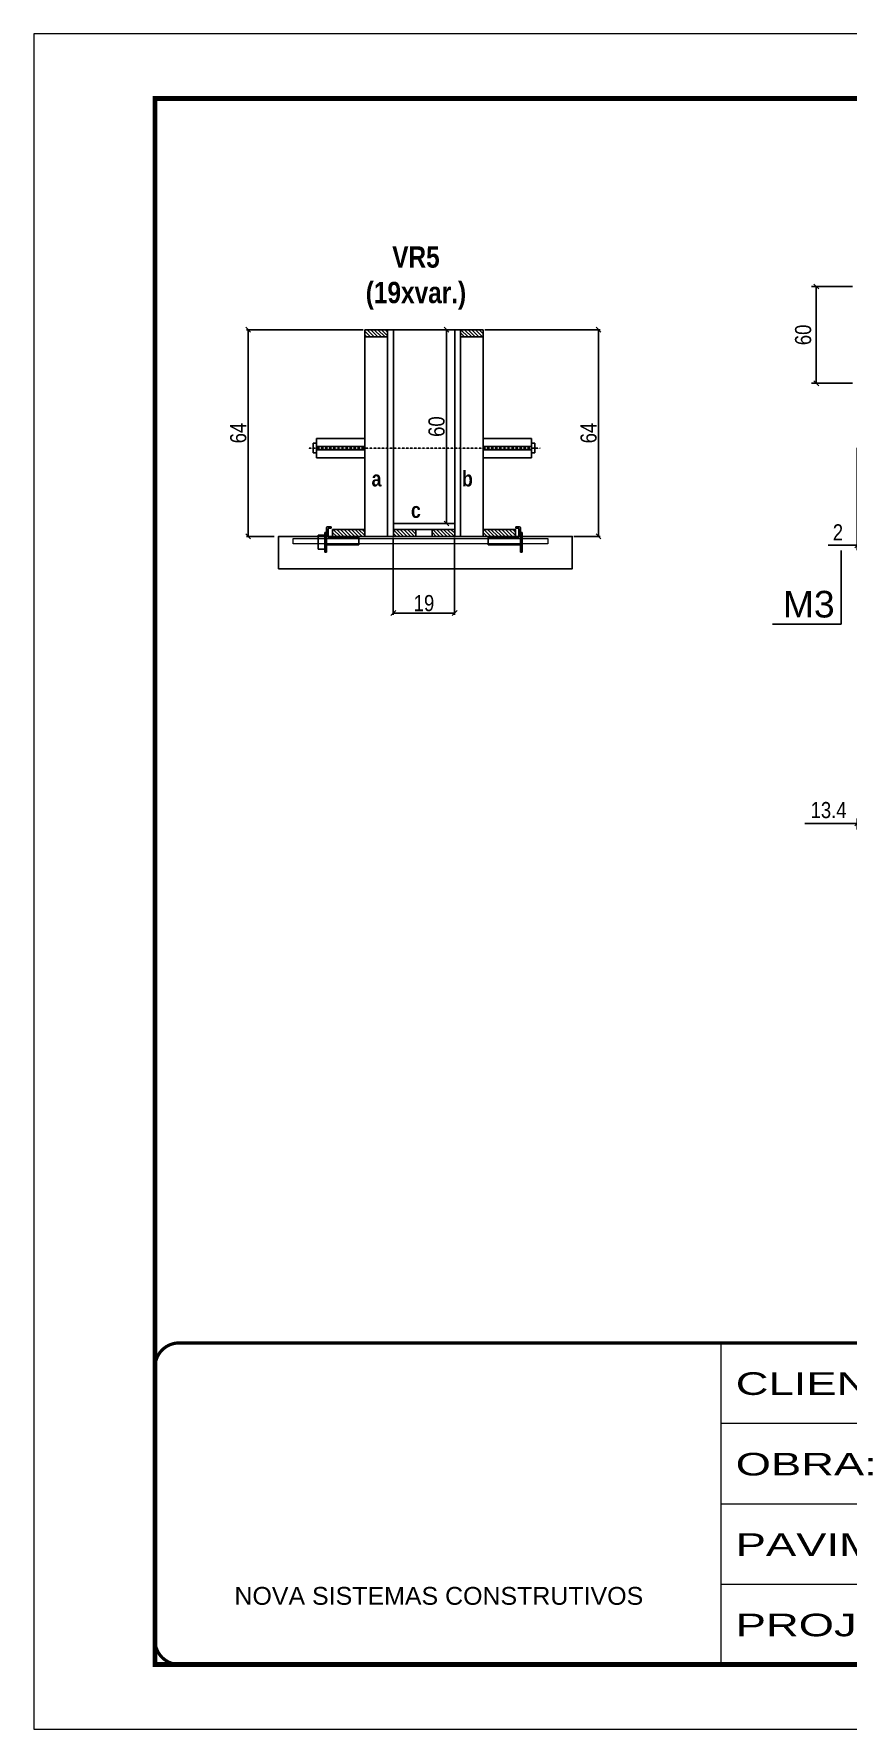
# Model space of a CAD drawing. Extents: x 3309 to 9590, y -2522 to 15424.
# Drawn here: x 4908 to 5412, y 5518 to 6568 of the extents above; entities that cross this region are included whole.
import ezdxf

# ---------------------------------------------------------------- set-up
doc = ezdxf.new("R2010")
doc.units = 0
for name, pattern in [('CONTINUO', [0]), ('DASHED', [0.75, 0.5, -0.25]), ('HIDDEN', [0.375, 0.25, -0.125])]:
    doc.linetypes.add(name, pattern=pattern)
for name, color, linetype in [('barrote', 251, 'Continuous'), ('COTA', 241, 'Continuous'), ('detalhes', 4, 'Continuous'), ('NOMENCLATURA', 7, 'Continuous'), ('Painéis', 200, 'Continuous'), ('presilha', 1, 'Continuous'), ('SARR_2.2x10', 60, 'Continuous'), ('SARR_2.2x7', 40, 'Continuous'), ('SARR_3.5x7', 81, 'Continuous'), ('TENSOR', 3, 'Continuous')]:
    doc.layers.add(name, color=color, linetype=linetype)
for name, color, linetype, lineweight in [('CONCRETO', 251, 'Continuous', 25), ('Folhas', 255, 'Continuous', 9), ('SARRAFO DE PRESSAO', 251, 'DASHED', 9), ('SCO-___-LAJ', 2, 'Continuous', 0)]:
    doc.layers.add(name, color=color, linetype=linetype, lineweight=lineweight)
doc.styles.add('ARIAL', font='arial.ttf')
doc.styles.add('COTA TECNICA', font='techl___.ttf', dxfattribs={"height": 10})
doc.styles.add('COTA TECNICA 2X', font='techl___.ttf', dxfattribs={"height": 10})
doc.styles.get("Standard").update_dxf_attribs({"font": 'arial.ttf'})
doc.styles.add('TECNICA', font='techb___.ttf', dxfattribs={"height": 10})
doc.styles.add('Tecnologia', font='')
doc.styles.get('Tecnologia').set_extended_font_data('Forgotten Futurist')
doc.dimstyles.new('PAINEL', dxfattribs={"dimtxt": 10, "dimasz": 3, "dimexe": 3, "dimexo": 3, "dimgap": 3, "dimtad": 1, "dimdec": 1, "dimzin": 12, "dimdsep": 46, "dimtxsty": 'COTA TECNICA', "dimblk1": 'OBLIQUE', "dimblk2": 'OBLIQUE', "dimsah": 1, "dimcen": 0.9, "dimclrd": 4, "dimclre": 4, "dimclrt": 240, "dimadec": 1, "dimazin": 3, "dimtfac": 1, "dimtdec": 1, "dimtmove": 0, "dimatfit": 3, "dimfxl": 1, "dimtolj": 1, "dimtzin": 12, "dimarcsym": 0})
doc.dimstyles.new('SECAO', dxfattribs={"dimscale": 0.333333, "dimtxt": 5, "dimasz": 9, "dimexe": 3, "dimexo": 3, "dimgap": 3, "dimtad": 1, "dimdec": 1, "dimlfac": 0.5, "dimzin": 12, "dimdsep": 46, "dimtxsty": 'COTA TECNICA 2X', "dimblk1": 'OBLIQUE', "dimblk2": 'OBLIQUE', "dimsah": 1, "dimcen": 0.9, "dimclrd": 4, "dimclre": 4, "dimclrt": 240, "dimadec": 1, "dimazin": 3, "dimtfac": 1, "dimtdec": 1, "dimtmove": 0, "dimatfit": 3, "dimfxl": 1, "dimtolj": 1, "dimtzin": 12, "dimarcsym": 0})
pattern_1 = [(135, (38366.0573, -117255.614), (-1.122532015, -1.122532015), [])]

# ---------------------------------------------------------------- blocks, each defined once
blk = doc.blocks.new('9999999999')
at = {"color": 30, "linetype": 'CONTINUO'}
for p, q in [((98564.6, 34230.2), (98564.6, 34429.4)), ((98564.6, 34379.6), (99584, 34379.6)), ((98564.6, 34329.8), (99488, 34329.8)), ((98564.6, 34280), (99488, 34280))]:
    blk.add_line(p, q, dxfattribs=at)
at = {"color": 30, "linetype": 'CONTINUO', "const_width": 2}
blk.add_lwpolyline([(99584, 34230.2), (99584, 34414.4, 0.414214), (99569, 34429.4), (98229, 34429.4, 0.414214), (98214, 34414.4), (98214, 34245.2, 0.414214), (98229, 34230.2), (99584, 34230.2)], format="xyb", dxfattribs=at)
at = {"layer": 'Folhas'}
blk.add_lwpolyline([(98139, 34190.2), (99624, 34190.2), (99624, 35240.2), (98139, 35240.2)], close=True, dxfattribs=at)
at = {"layer": 'Folhas', "color": 30, "const_width": 3}
blk.add_lwpolyline([(98214, 34230.2), (99584, 34230.2), (99584, 35200.2), (98214, 35200.2)], close=True, dxfattribs=at)
at = {"color": 7, "linetype": 'Continuous', "ltscale": 5, "style": 'ARIAL'}
blk.add_text('NOVA SISTEMAS CONSTRUTIVOS', height=11.059, dxfattribs=at).set_placement((98263.2, 34267.2))
at = {"layer": 'Folhas', "color": 7, "style": 'Tecnologia', "width": 1.5}
for s, p in [('CLIENTE:', (98573.7, 34397.2)), ('OBRA:', (98573.7, 34347.3)), ('PAVIMENTO:', (98573.7, 34297.5)), ('PROJETO:', (98573.7, 34247.7))]:
    blk.add_text(s, height=14, dxfattribs=at).set_placement(p)
blk = doc.blocks.new('_Oblique')
at = {"color": 0, "linetype": 'ByBlock', "lineweight": -2}
blk.add_line((-0.5, -0.5), (0.5, 0.5), dxfattribs=at)
blk = doc.blocks.new('*D946')
at = {"layer": 'COTA', "color": 4, "lineweight": -2, "transparency": 16777216}
for p, q in [((5130.5, 6255.6), (5130.5, 6208.1)), ((5168.5, 6255.6), (5168.5, 6208.1)), ((5168.5, 6209.1), (5130.5, 6209.1))]:
    blk.add_line(p, q, dxfattribs=at)
at = {"layer": 'Defpoints', "color": 0, "transparency": 16777216}
for p in [(5130.5, 6256.6), (5168.5, 6256.6), (5130.5, 6209.1)]:
    blk.add_point(p, dxfattribs=at)
at = {"layer": 'COTA', "color": 4, "lineweight": -2, "transparency": 16777216, "xscale": 3, "yscale": 3, "zscale": 3, "rotation": 180}
blk.add_blockref('_Oblique', (5130.5, 6209.1), dxfattribs=at)
at = {"layer": 'COTA', "color": 4, "lineweight": -2, "transparency": 16777216, "xscale": 3, "yscale": 3, "zscale": 3}
blk.add_blockref('_Oblique', (5168.5, 6209.1), dxfattribs=at)
at = {"layer": 'COTA', "color": 240, "transparency": 16777216, "insert": (5149.5, 6215.2), "char_height": 10, "attachment_point": 5, "style": 'COTA TECNICA 2X'}
blk.add_mtext('\\A1;19', dxfattribs=at)
blk = doc.blocks.new('PRESILHA METÁLICA 1')
at = {"layer": 'presilha'}
for p, q in [((7.5, 10.6), (7.5, 19.9)), ((12, 21), (8.6, 21)), ((9, 11.6), (9, 18.9)), ((12, 19.5), (9.6, 19.5)), ((12, 21), (12, 19.5)), ((0, 13), (6, 13)), ((0, 13), (0, 0)), ((6, 0), (0, 0)), ((6, 15.5), (7.5, 15.5)), ((6, -2.5), (6, 15.5)), ((6, 13), (6, 0)), ((7.5, 15.5), (7.5, -2.5)), ((37.5, 4.1), (7.5, 4.1)), ((37.5, 11), (9.6, 11)), ((37.5, 11), (37.5, 4.1)), ((7.5, -2.5), (6, -2.5))]:
    blk.add_line(p, q, dxfattribs=at)
for centre, radius, start, end in [((8.6, 19.9), 1.14, 90, 180), ((9.6, 18.9), 0.57, 90, 180), ((9.6, 11.6), 0.57, 180, 270)]:
    blk.add_arc(centre, radius, start, end, dxfattribs=at)
blk = doc.blocks.new('PRESILHA METÁLICA 2')
at = {"layer": 'presilha'}
for p, q in [((-5.2, 23.5), (-5.2, 22)), ((-5.2, 23.5), (-1.9, 23.5)), ((-5.2, 22), (-2.8, 22)), ((-2.2, 14.1), (-2.2, 21.4)), ((0.8, 18), (-0.8, 18)), ((-0.8, 18), (-0.8, 0)), ((-0.8, 14.6), (-0.8, 22.4)), ((0.8, 0), (0.8, 18)), ((-30.8, 13.5), (-30.8, 6.6)), ((-30.8, 13.5), (-2.8, 13.5)), ((-30.8, 6.6), (-0.8, 6.6)), ((-0.8, 0), (0.8, 0))]:
    blk.add_line(p, q, dxfattribs=at)
for centre, radius, start, end in [((-2.8, 21.4), 0.57, 0, 90), ((-1.9, 22.4), 1.14, 0, 90), ((-2.8, 14.1), 0.57, 270, 0)]:
    blk.add_arc(centre, radius, start, end, dxfattribs=at)
blk = doc.blocks.new('*D947')
at = {"layer": 'COTA', "color": 4, "lineweight": -2, "transparency": 16777216}
for p, q in [((5187.1, 6384.6), (5258.6, 6384.6)), ((5257.6, 6384.6), (5257.6, 6256.6)), ((5242.3, 6256.6), (5258.6, 6256.6))]:
    blk.add_line(p, q, dxfattribs=at)
at = {"layer": 'Defpoints', "color": 0, "transparency": 16777216}
for p in [(5186.1, 6384.6), (5241.3, 6256.6), (5257.6, 6256.6)]:
    blk.add_point(p, dxfattribs=at)
at = {"layer": 'COTA', "color": 4, "lineweight": -2, "transparency": 16777216, "xscale": 3, "yscale": 3, "zscale": 3}
for p, rotation in [((5257.6, 6384.6), 90), ((5257.6, 6256.6), 270)]:
    blk.add_blockref('_Oblique', p, dxfattribs=dict(at, rotation=rotation))
at = {"layer": 'COTA', "color": 240, "transparency": 16777216, "insert": (5251.5, 6320.6), "char_height": 10, "attachment_point": 5, "rotation": 90, "style": 'COTA TECNICA 2X'}
blk.add_mtext('\\A1;64', dxfattribs=at)
blk = doc.blocks.new('*D948')
at = {"layer": 'COTA', "color": 4, "lineweight": -2, "transparency": 16777216}
for p, q in [((5111.9, 6384.6), (5039.6, 6384.6)), ((5040.6, 6384.6), (5040.6, 6256.6)), ((5056.7, 6256.6), (5039.6, 6256.6))]:
    blk.add_line(p, q, dxfattribs=at)
at = {"layer": 'Defpoints', "color": 0, "transparency": 16777216}
for p in [(5112.9, 6384.6), (5040.6, 6256.6), (5057.7, 6256.6)]:
    blk.add_point(p, dxfattribs=at)
at = {"layer": 'COTA', "color": 4, "lineweight": -2, "transparency": 16777216, "xscale": 3, "yscale": 3, "zscale": 3}
for p, rotation in [((5040.6, 6384.6), 90), ((5040.6, 6256.6), 270)]:
    blk.add_blockref('_Oblique', p, dxfattribs=dict(at, rotation=rotation))
at = {"layer": 'COTA', "color": 240, "transparency": 16777216, "insert": (5034.5, 6320.6), "char_height": 10, "attachment_point": 5, "rotation": 90, "style": 'COTA TECNICA 2X'}
blk.add_mtext('\\A1;64', dxfattribs=at)
blk = doc.blocks.new('*D949')
at = {"layer": 'COTA', "color": 4, "lineweight": -2, "transparency": 16777216}
for p, q in [((5167.5, 6384.6), (5162.4, 6384.6)), ((5163.4, 6264.6), (5163.4, 6384.6)), ((5167.5, 6264.6), (5162.4, 6264.6))]:
    blk.add_line(p, q, dxfattribs=at)
at = {"layer": 'Defpoints', "color": 0, "transparency": 16777216}
for p in [(5163.4, 6384.6), (5168.5, 6384.6), (5168.5, 6264.6)]:
    blk.add_point(p, dxfattribs=at)
at = {"layer": 'COTA', "color": 4, "lineweight": -2, "transparency": 16777216, "xscale": 3, "yscale": 3, "zscale": 3}
for p, rotation in [((5163.4, 6384.6), 90), ((5163.4, 6264.6), 270)]:
    blk.add_blockref('_Oblique', p, dxfattribs=dict(at, rotation=rotation))
at = {"layer": 'COTA', "color": 240, "transparency": 16777216, "insert": (5157.3, 6324.6), "char_height": 10, "attachment_point": 5, "rotation": 90, "style": 'COTA TECNICA 2X'}
blk.add_mtext('\\A1;60', dxfattribs=at)
blk = doc.blocks.new('*D953')
at = {"layer": 'COTA', "color": 4, "lineweight": -2, "transparency": 16777216}
for p, q in [((5419.9, 6348.4), (5419.9, 6248.1)), ((5417.9, 6311.4), (5417.9, 6248.1)), ((5417.9, 6251.1), (5399.8, 6251.1)), ((5419.9, 6251.1), (5417.9, 6251.1)), ((5419.9, 6251.1), (5422.9, 6251.1))]:
    blk.add_line(p, q, dxfattribs=at)
at = {"layer": 'Defpoints', "color": 0, "transparency": 16777216}
for p in [(5419.9, 6351.4), (5417.9, 6314.4), (5417.9, 6251.1)]:
    blk.add_point(p, dxfattribs=at)
at = {"layer": 'COTA', "color": 4, "lineweight": -2, "transparency": 16777216, "xscale": 3, "yscale": 3, "zscale": 3}
blk.add_blockref('_Oblique', (5417.9, 6251.1), dxfattribs=at)
at = {"layer": 'COTA', "color": 4, "lineweight": -2, "transparency": 16777216, "xscale": 3, "yscale": 3, "zscale": 3, "rotation": 180}
blk.add_blockref('_Oblique', (5419.9, 6251.1), dxfattribs=at)
at = {"layer": 'COTA', "color": 240, "transparency": 16777216, "insert": (5405.9, 6259.1), "char_height": 10, "attachment_point": 5, "style": 'COTA TECNICA'}
blk.add_mtext('\\A1;2', dxfattribs=at)
blk = doc.blocks.new('*D956')
at = {"layer": 'COTA', "color": 4, "lineweight": -2, "transparency": 16777216}
for p, q in [((5414.9, 6411.4), (5389.5, 6411.4)), ((5392.5, 6351.4), (5392.5, 6411.4)), ((5414.9, 6351.4), (5389.5, 6351.4))]:
    blk.add_line(p, q, dxfattribs=at)
at = {"layer": 'Defpoints', "color": 0, "transparency": 16777216}
for p in [(5392.5, 6411.4), (5417.9, 6411.4), (5417.9, 6351.4)]:
    blk.add_point(p, dxfattribs=at)
at = {"layer": 'COTA', "color": 4, "lineweight": -2, "transparency": 16777216, "xscale": 3, "yscale": 3, "zscale": 3}
for p, rotation in [((5392.5, 6411.4), 90), ((5392.5, 6351.4), 270)]:
    blk.add_blockref('_Oblique', p, dxfattribs=dict(at, rotation=rotation))
at = {"layer": 'COTA', "color": 240, "transparency": 16777216, "insert": (5384.4, 6381.4), "char_height": 10, "attachment_point": 5, "rotation": 90, "style": 'COTA TECNICA'}
blk.add_mtext('\\A1;60', dxfattribs=at)
blk = doc.blocks.new('*D972')
at = {"layer": 'COTA', "color": 4, "lineweight": -2, "transparency": 16777216}
for p, q in [((5417.9, 6075.1), (5417.9, 6081.8)), ((5431.3, 6008.1), (5431.3, 6081.8)), ((5417.9, 6078.8), (5385.4, 6078.8)), ((5431.3, 6078.8), (5417.9, 6078.8))]:
    blk.add_line(p, q, dxfattribs=at)
at = {"layer": 'Defpoints', "color": 0, "transparency": 16777216}
for p in [(5417.9, 6078.8), (5417.9, 6072.1), (5431.3, 6005.1)]:
    blk.add_point(p, dxfattribs=at)
at = {"layer": 'COTA', "color": 4, "lineweight": -2, "transparency": 16777216, "xscale": 3, "yscale": 3, "zscale": 3, "rotation": 180}
blk.add_blockref('_Oblique', (5417.9, 6078.8), dxfattribs=at)
at = {"layer": 'COTA', "color": 4, "lineweight": -2, "transparency": 16777216, "xscale": 3, "yscale": 3, "zscale": 3}
blk.add_blockref('_Oblique', (5431.3, 6078.8), dxfattribs=at)
at = {"layer": 'COTA', "color": 240, "transparency": 16777216, "insert": (5400.1, 6087), "char_height": 10, "attachment_point": 5, "style": 'COTA TECNICA'}
blk.add_mtext('\\A1;13.4', dxfattribs=at)

msp = doc.modelspace()

# ---------------------------------------------------------------- hatches: boundary and pattern name
at = {"layer": 'SARR_2.2x10'}
h = msp.add_hatch(dxfattribs=at)
h.set_pattern_fill('ANSI31', color=256, scale=0.5, angle=90)
h.set_pattern_definition([(135, (38286.4573, -117255.614), (-1.122532015, -1.122532015), [])])
h.paths.add_polyline_path([(5092.92, 6260.96), (5092.92, 6256.56), (5112.92, 6256.56), (5112.92, 6260.96)])
h = msp.add_hatch(dxfattribs=at)
h.set_pattern_fill('ANSI31', color=256, scale=0.5, angle=90)
h.set_pattern_definition([(135, (38379.6573, -117255.614), (-1.122532015, -1.122532015), [])])
h.paths.add_polyline_path([(5186.12, 6260.96), (5186.12, 6256.56), (5206.12, 6256.56), (5206.12, 6260.96)])
at = {"layer": 'SARR_2.2x7'}
h = msp.add_hatch(dxfattribs=at)
h.set_pattern_fill('ANSI31', color=256, scale=0.5, angle=90)
h.set_pattern_definition([(135, (38280.4573, -117132.014), (-1.122532015, -1.122532015), [])])
h.paths.add_polyline_path([(5126.92, 6384.56), (5126.92, 6380.16), (5112.92, 6380.16), (5112.92, 6384.56)])
h = msp.add_hatch(dxfattribs=at)
h.set_pattern_fill('ANSI31', color=256, scale=0.5, angle=90)
h.set_pattern_definition([(135, (38300.4573, -117132.014), (-1.122532015, -1.122532015), [])])
h.paths.add_polyline_path([(5172.12, 6384.56), (5172.12, 6380.16), (5186.12, 6380.16), (5186.12, 6384.56)])
h = msp.add_hatch(dxfattribs=at)
h.set_pattern_fill('ANSI31', color=256, scale=0.5, angle=90)
h.set_pattern_definition(pattern_1)
h.paths.add_polyline_path([(5144.52, 6256.56), (5144.52, 6260.96), (5130.52, 6260.96), (5130.52, 6256.56)])
h = msp.add_hatch(dxfattribs=at)
h.set_pattern_fill('ANSI31', color=256, scale=0.5, angle=90)
h.set_pattern_definition(pattern_1)
h.paths.add_polyline_path([(5154.52, 6260.96), (5154.52, 6256.56), (5168.52, 6256.56), (5168.52, 6260.96)])

# ---------------------------------------------------------------- linework, layer by layer
at = {"ltscale": 3}
for p, q in [((5080.92, 6314.28), (5080.92, 6308.28)), ((5082.92, 6314.28), (5080.92, 6314.28)), ((5082.92, 6317.28), (5082.92, 6305.28)), ((5082.92, 6317.28), (5112.92, 6317.28)), ((5112.92, 6312.28), (5082.92, 6312.28)), ((5216.12, 6317.28), (5186.12, 6317.28)), ((5186.12, 6312.28), (5216.12, 6312.28)), ((5216.12, 6317.28), (5216.12, 6305.28)), ((5218.12, 6314.28), (5216.12, 6314.28)), ((5218.12, 6314.28), (5218.12, 6308.28)), ((5082.92, 6308.28), (5080.92, 6308.28)), ((5112.92, 6310.28), (5082.92, 6310.28)), ((5082.92, 6305.28), (5112.92, 6305.28)), ((5186.12, 6310.28), (5216.12, 6310.28)), ((5216.12, 6305.28), (5186.12, 6305.28)), ((5216.12, 6308.28), (5218.12, 6308.28))]:
    msp.add_line(p, q, dxfattribs=at)
at = {"layer": 'barrote'}
msp.add_lwpolyline([(5059.46, 6236.56), (5241.38, 6236.56), (5241.38, 6256.56), (5059.46, 6256.56)], close=True, dxfattribs=at)
at = {"layer": 'CONCRETO', "linetype": 'Continuous'}
msp.add_line((5130.52, 6384.56), (5168.52, 6384.56), dxfattribs=at)
at = {"layer": 'detalhes', "color": 250}
msp.add_line((5059.46, 6236.56), (5059.46, 6256.56), dxfattribs=at)
at = {"layer": 'NOMENCLATURA', "linetype": 'Continuous'}
for p, q in [((5407.99, 6202.16), (5407.99, 6247.84)), ((5365.3, 6202.16), (5407.99, 6202.16))]:
    msp.add_line(p, q, dxfattribs=at)
at = {"layer": 'Painéis', "linetype": 'Continuous'}
for points in [[(5126.92, 6256.56), (5126.92, 6384.56), (5130.52, 6384.56), (5130.52, 6256.56)], [(5172.12, 6256.56), (5172.12, 6384.56), (5168.52, 6384.56), (5168.52, 6256.56)], [(5168.52, 6264.56), (5130.52, 6264.56), (5130.52, 6260.96), (5168.52, 6260.96)]]:
    msp.add_lwpolyline(points, close=True, dxfattribs=at)
at = {"layer": 'SARR_2.2x10'}
for points in [[(5092.92, 6260.96), (5112.92, 6260.96), (5112.92, 6256.56), (5092.92, 6256.56)], [(5186.12, 6260.96), (5206.12, 6260.96), (5206.12, 6256.56), (5186.12, 6256.56)]]:
    msp.add_lwpolyline(points, close=True, dxfattribs=at)
at = {"layer": 'SARR_2.2x7', "elevation": 0}
for points in [[(5112.92, 6384.56), (5126.92, 6384.56), (5126.92, 6380.16), (5112.92, 6380.16)], [(5186.12, 6384.56), (5172.12, 6384.56), (5172.12, 6380.16), (5186.12, 6380.16)]]:
    msp.add_lwpolyline(points, close=True, dxfattribs=at)
at = {"layer": 'SARR_2.2x7'}
for points in [[(5130.52, 6260.96), (5144.52, 6260.96), (5144.52, 6256.56), (5130.52, 6256.56)], [(5168.52, 6260.96), (5154.52, 6260.96), (5154.52, 6256.56), (5168.52, 6256.56)]]:
    msp.add_lwpolyline(points, close=True, dxfattribs=at)
at = {"layer": 'SARR_3.5x7'}
for points in [[(5126.92, 6380.16), (5112.92, 6380.16), (5112.92, 6256.56), (5126.92, 6256.56)], [(5172.12, 6380.16), (5186.12, 6380.16), (5186.12, 6256.56), (5172.12, 6256.56)]]:
    msp.add_lwpolyline(points, close=True, dxfattribs=at)
at = {"layer": 'SCO-___-LAJ', "color": 1}
msp.add_lwpolyline([(5068.47, 6255.22), (5226.3, 6255.22), (5226.3, 6252.02), (5068.47, 6252.02)], close=True, dxfattribs=at)
at = {"layer": 'TENSOR', "linetype": 'HIDDEN', "ltscale": 0.5}
msp.add_line((5077.92, 6311.28), (5221.42, 6311.28), dxfattribs=at)

# ---------------------------------------------------------------- block references
at = {"layer": 'presilha', "xscale": 0.6666666666666666, "yscale": 0.6666666666666666, "zscale": 0.6666666666666666}
for name, p in [('PRESILHA METÁLICA 1', (5084.05, 6248.59)), ('PRESILHA METÁLICA 2', (5209.8, 6246.92))]:
    msp.add_blockref(name, p, dxfattribs=at)
at = {"layer": 'SARRAFO DE PRESSAO', "color": 6, "linetype": 'ByBlock'}
msp.add_blockref('9999999999', (-93231.11, -28672.37), dxfattribs=at)

# ---------------------------------------------------------------- texts
at = {"layer": 'detalhes', "style": 'TECNICA'}
for s, p in [('a', (5117.04, 6287.54)), ('b', (5173.02, 6287.53)), ('c', (5141.41, 6268.03))]:
    msp.add_text(s, height=9.6, dxfattribs=at).set_placement(p)
at = {"layer": 'NOMENCLATURA', "linetype": 'Continuous'}
msp.add_text('M3', height=16.5, dxfattribs=at).set_placement((5371.83, 6206.36))
at = {"layer": 'NOMENCLATURA', "insert": (5144.52, 6436.25), "char_height": 13.2, "attachment_point": 2, "style": 'TECNICA'}
msp.add_mtext_dynamic_manual_height_columns('VR5\\P(19xvar.)', width=300.2766, gutter_width=1, heights=[0], dxfattribs=at)

# ---------------------------------------------------------------- dimensions: what is measured, and where the dimension line sits
at = {"layer": 'COTA'}
for base, p1, p2, dimstyle, picture, middle in [((5392.52, 6411.4), (5417.91, 6351.4), (5417.91, 6411.4), 'PAINEL', '*D956', (5384.42, 6381.4)), ((5040.6, 6256.56, 0), (5112.92, 6384.56), (5057.71, 6256.56, 0), 'SECAO', '*D948', (5034.5, 6320.56, 0)), ((5163.45, 6384.56), (5168.52, 6264.56), (5168.52, 6384.56), 'SECAO', '*D949', (5157.34, 6324.56)), ((5257.57, 6256.56, 0), (5186.12, 6384.56), (5241.33, 6256.56, 0), 'SECAO', '*D947', (5251.46, 6320.56, 0))]:
    dim = msp.add_linear_dim(base=base, p1=p1, p2=p2, angle=90, dimstyle=dimstyle, dxfattribs=at)
    dim.commit()
    dim.dimension.update_dxf_attribs({"geometry": picture, "text_midpoint": middle})
for base, p1, p2, picture, middle in [((5417.91, 6251.14), (5419.91, 6351.4), (5417.91, 6314.4), '*D953', (5405.85, 6259.14)), ((5417.91, 6078.77), (5431.31, 6005.06), (5417.91, 6072.06), '*D972', (5400.14, 6086.99))]:
    dim = msp.add_linear_dim(base=base, p1=p1, p2=p2, dimstyle='PAINEL', dxfattribs=at)
    dim.commit()
    dim.dimension.update_dxf_attribs({"geometry": picture, "text_midpoint": middle})
dim = msp.add_linear_dim(base=(5130.52, 6209.08), p1=(5168.52, 6256.56), p2=(5130.52, 6256.56), angle=180, dimstyle='SECAO', dxfattribs=at)
dim.commit()
dim.dimension.update_dxf_attribs({"geometry": '*D946', "text_midpoint": (5149.52, 6209.08), "dimtype": 160})

doc.saveas('drawing.dxf')
